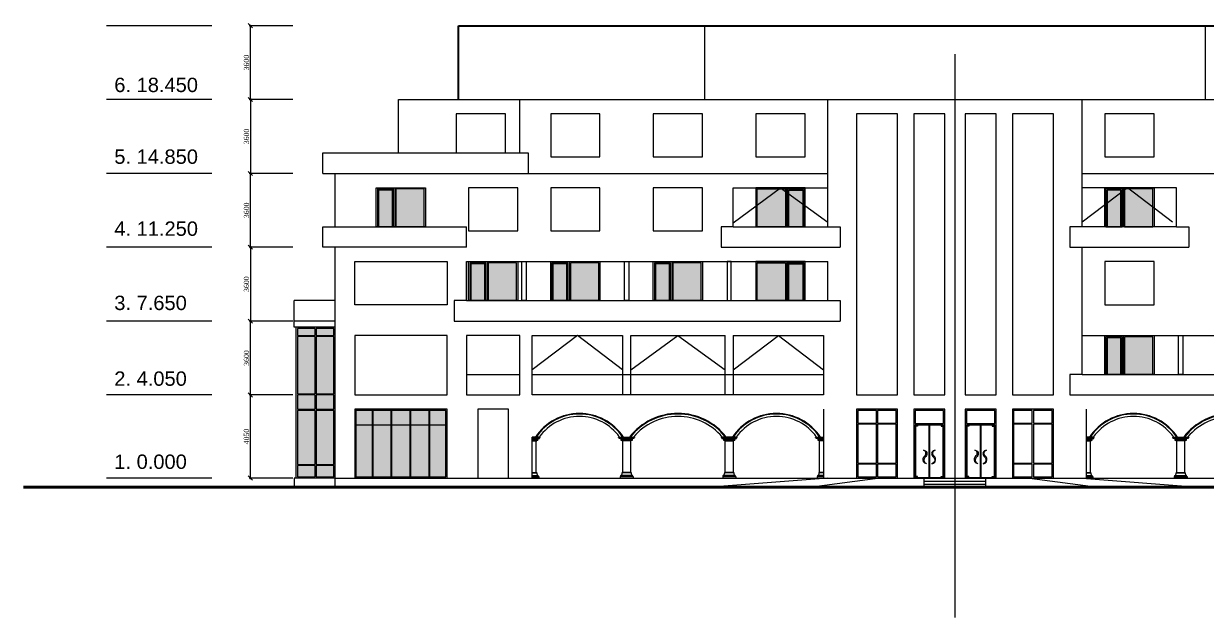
# Model space of a CAD drawing. Header units: inches. Extents: x 2870606 to 3671143, y -733551 to -473558.
# Drawn here: x 3019444 to 3077077, y -632696 to -603755 of the extents above; entities that cross this region are included whole.
import ezdxf

# ---------------------------------------------------------------- set-up
doc = ezdxf.new("R2010")
doc.units = ezdxf.units.IN
doc.header["$MEASUREMENT"] = 0
doc.layers.add('01', color=7, linetype='Continuous')
doc.styles.add('ira', font='arial.ttf', dxfattribs={"height": 3})
doc.styles.add('J~stule', font='dutch.ttf')
doc.dimstyles.new('J~style', dxfattribs={"dimscale": 100, "dimtxt": 2.5, "dimasz": 2, "dimexe": 0.55, "dimexo": 0.725, "dimtad": 1, "dimdec": 0, "dimdsep": 46, "dimtxsty": 'J~stule', "dimblk": 'OBLIQUE', "dimcen": 2, "dimdle": 0.5, "dimadec": 0, "dimazin": 0, "dimtfac": 1, "dimtdec": 0, "dimtmove": 0, "dimatfit": 3, "dimfxl": 1, "dimarcsym": 0})

# ---------------------------------------------------------------- blocks, each defined once
blk = doc.blocks.new('_Oblique')
at = {"color": 0, "linetype": 'ByBlock', "lineweight": -2}
blk.add_line((-0.5, -0.5), (0.5, 0.5), dxfattribs=at)
blk = doc.blocks.new('*D83')
at = {"color": 0, "lineweight": -2, "transparency": 16777216}
for p, q in [((3032555, -621855), (3030436, -621855)), ((3030491, -625955), (3030491, -621805)), ((3032555, -625905), (3030436, -625905))]:
    blk.add_line(p, q, dxfattribs=at)
at = {"layer": 'Defpoints', "color": 0, "lineweight": 35, "transparency": 16777216}
for p in [(3030491, -621855), (3032627, -621855), (3032627, -625905)]:
    blk.add_point(p, dxfattribs=at)
at = {"color": 0, "lineweight": -2, "transparency": 16777216, "xscale": 200, "yscale": 200, "zscale": 200}
for p, rotation in [((3030491, -621855), 90), ((3030491, -625905), 270)]:
    blk.add_blockref('_Oblique', p, dxfattribs=dict(at, rotation=rotation))
at = {"color": 0, "transparency": 16777216, "insert": (3030299, -623880), "char_height": 250, "attachment_point": 5, "rotation": 90, "style": 'J~stule'}
blk.add_mtext('4050', dxfattribs=at)
blk = doc.blocks.new('*D84')
at = {"color": 0, "lineweight": -2, "transparency": 16777216}
for p, q in [((3032555, -618255), (3030436, -618255)), ((3030491, -621905), (3030491, -618205)), ((3032555, -621855), (3030436, -621855))]:
    blk.add_line(p, q, dxfattribs=at)
at = {"layer": 'Defpoints', "color": 0, "lineweight": 35, "transparency": 16777216}
for p in [(3030491, -618255), (3032627, -618255), (3032627, -621855)]:
    blk.add_point(p, dxfattribs=at)
at = {"color": 0, "lineweight": -2, "transparency": 16777216, "xscale": 200, "yscale": 200, "zscale": 200}
for p, rotation in [((3030491, -618255), 90), ((3030491, -621855), 270)]:
    blk.add_blockref('_Oblique', p, dxfattribs=dict(at, rotation=rotation))
at = {"color": 0, "transparency": 16777216, "insert": (3030301, -620055), "char_height": 250, "attachment_point": 5, "rotation": 90, "style": 'J~stule'}
blk.add_mtext('3600', dxfattribs=at)
blk = doc.blocks.new('*D85')
at = {"color": 0, "lineweight": -2, "transparency": 16777216}
for p, q in [((3032555, -614655), (3030436, -614655)), ((3030491, -614605), (3030491, -618305)), ((3032555, -618255), (3030436, -618255))]:
    blk.add_line(p, q, dxfattribs=at)
at = {"layer": 'Defpoints', "color": 0, "lineweight": 35, "transparency": 16777216}
for p in [(3032627, -614655), (3030491, -618255), (3032627, -618255)]:
    blk.add_point(p, dxfattribs=at)
at = {"color": 0, "lineweight": -2, "transparency": 16777216, "xscale": 200, "yscale": 200, "zscale": 200}
for p, rotation in [((3030491, -614655), 90), ((3030491, -618255), 270)]:
    blk.add_blockref('_Oblique', p, dxfattribs=dict(at, rotation=rotation))
at = {"color": 0, "transparency": 16777216, "insert": (3030301, -616455), "char_height": 250, "attachment_point": 5, "rotation": 90, "style": 'J~stule'}
blk.add_mtext('3600', dxfattribs=at)
blk = doc.blocks.new('*D86')
at = {"color": 0, "lineweight": -2, "transparency": 16777216}
for p, q in [((3030491, -607405), (3030491, -611105)), ((3032555, -607455), (3030436, -607455)), ((3032555, -611055), (3030436, -611055))]:
    blk.add_line(p, q, dxfattribs=at)
at = {"layer": 'Defpoints', "color": 0, "lineweight": 35, "transparency": 16777216}
for p in [(3032627, -607455), (3030491, -611055), (3032627, -611055)]:
    blk.add_point(p, dxfattribs=at)
at = {"color": 0, "lineweight": -2, "transparency": 16777216, "xscale": 200, "yscale": 200, "zscale": 200}
for p, rotation in [((3030491, -607455), 90), ((3030491, -611055), 270)]:
    blk.add_blockref('_Oblique', p, dxfattribs=dict(at, rotation=rotation))
at = {"color": 0, "transparency": 16777216, "insert": (3030301, -609255), "char_height": 250, "attachment_point": 5, "rotation": 90, "style": 'J~stule'}
blk.add_mtext('3600', dxfattribs=at)
blk = doc.blocks.new('*D87')
at = {"color": 0, "lineweight": -2, "transparency": 16777216}
for p, q in [((3032555, -611055), (3030436, -611055)), ((3030491, -614705), (3030491, -611005)), ((3032555, -614655), (3030436, -614655))]:
    blk.add_line(p, q, dxfattribs=at)
at = {"layer": 'Defpoints', "color": 0, "lineweight": 35, "transparency": 16777216}
for p in [(3030491, -611055), (3032627, -611055), (3032627, -614655)]:
    blk.add_point(p, dxfattribs=at)
at = {"color": 0, "lineweight": -2, "transparency": 16777216, "xscale": 200, "yscale": 200, "zscale": 200}
for p, rotation in [((3030491, -611055), 90), ((3030491, -614655), 270)]:
    blk.add_blockref('_Oblique', p, dxfattribs=dict(at, rotation=rotation))
at = {"color": 0, "transparency": 16777216, "insert": (3030301, -612855), "char_height": 250, "attachment_point": 5, "rotation": 90, "style": 'J~stule'}
blk.add_mtext('3600', dxfattribs=at)
blk = doc.blocks.new('*D88')
at = {"color": 0, "lineweight": -2, "transparency": 16777216}
for p, q in [((3032555, -603855), (3030436, -603855)), ((3030491, -607505), (3030491, -603805)), ((3032555, -607455), (3030436, -607455))]:
    blk.add_line(p, q, dxfattribs=at)
at = {"layer": 'Defpoints', "color": 0, "lineweight": 35, "transparency": 16777216}
for p in [(3030491, -603855), (3032627, -603855), (3032627, -607455)]:
    blk.add_point(p, dxfattribs=at)
at = {"color": 0, "lineweight": -2, "transparency": 16777216, "xscale": 200, "yscale": 200, "zscale": 200}
for p, rotation in [((3030491, -603855), 90), ((3030491, -607455), 270)]:
    blk.add_blockref('_Oblique', p, dxfattribs=dict(at, rotation=rotation))
at = {"color": 0, "transparency": 16777216, "insert": (3030301, -605655), "char_height": 250, "attachment_point": 5, "rotation": 90, "style": 'J~stule'}
blk.add_mtext('3600', dxfattribs=at)

msp = doc.modelspace()

# ---------------------------------------------------------------- hatches: boundary and pattern name
h = msp.add_hatch(color=256)
h.set_gradient(color1=(125, 180, 197), color2=(213, 231, 236), one_color=1, tint=0.88, name='HEMISPHERICAL')
h.paths.add_polyline_path([(3037587.14, -613654.69), (3038967.14, -613654.69), (3038967.14, -611814.69), (3037587.14, -611814.69)])
h.paths.add_polyline_path([(3036737.14, -613654.69), (3037417.14, -613654.69), (3037417.14, -611864.69), (3036737.14, -611864.69)])
h = msp.add_hatch(color=256)
h.set_gradient(color1=(125, 180, 197), color2=(213, 231, 236), one_color=1, tint=0.88, name='HEMISPHERICAL')
h.paths.add_polyline_path([(3056567.14, -613654.69), (3055187.14, -613654.69), (3055187.14, -611814.69), (3056567.14, -611814.69)])
h.paths.add_polyline_path([(3057417.14, -613654.69), (3056737.14, -613654.69), (3056737.14, -611864.69), (3057417.14, -611864.69)])
h = msp.add_hatch(color=256)
h.set_gradient(color1=(125, 180, 197), color2=(213, 231, 236), one_color=1, tint=0.88, name='HEMISPHERICAL')
h.paths.add_polyline_path([(3073087.14, -613654.69), (3074467.14, -613654.69), (3074467.14, -611814.69), (3073087.14, -611814.69)])
h.paths.add_polyline_path([(3072237.14, -613654.69), (3072917.14, -613654.69), (3072917.14, -611864.69), (3072237.14, -611864.69)])
h = msp.add_hatch(color=256)
h.set_gradient(color1=(125, 180, 197), color2=(213, 231, 236), one_color=1, tint=0.88, name='HEMISPHERICAL')
h.paths.add_polyline_path([(3042087.14, -617254.69), (3043467.14, -617254.69), (3043467.14, -615414.69), (3042087.14, -615414.69)])
h.paths.add_polyline_path([(3041237.14, -617254.69), (3041917.14, -617254.69), (3041917.14, -615464.69), (3041237.14, -615464.69)])
h = msp.add_hatch(color=256)
h.set_gradient(color1=(125, 180, 197), color2=(213, 231, 236), one_color=1, tint=0.88, name='HEMISPHERICAL')
h.paths.add_polyline_path([(3046087.14, -617254.69), (3047467.14, -617254.69), (3047467.14, -615414.69), (3046087.14, -615414.69)])
h.paths.add_polyline_path([(3045237.14, -617254.69), (3045917.14, -617254.69), (3045917.14, -615464.69), (3045237.14, -615464.69)])
h = msp.add_hatch(color=256)
h.set_gradient(color1=(125, 180, 197), color2=(213, 231, 236), one_color=1, tint=0.88, name='HEMISPHERICAL')
h.paths.add_polyline_path([(3051087.14, -617254.69), (3052467.14, -617254.69), (3052467.14, -615414.69), (3051087.14, -615414.69)])
h.paths.add_polyline_path([(3050237.14, -617254.69), (3050917.14, -617254.69), (3050917.14, -615464.69), (3050237.14, -615464.69)])
h = msp.add_hatch(color=256)
h.set_gradient(color1=(125, 180, 197), color2=(213, 231, 236), one_color=1, tint=0.88, name='HEMISPHERICAL')
h.paths.add_polyline_path([(3056567.14, -617254.69), (3055187.14, -617254.69), (3055187.14, -615414.69), (3056567.14, -615414.69)])
h.paths.add_polyline_path([(3057417.14, -617254.69), (3056737.14, -617254.69), (3056737.14, -615464.69), (3057417.14, -615464.69)])
h = msp.add_hatch(color=256)
h.set_gradient(color1=(125, 180, 197), color2=(213, 231, 236), one_color=1, tint=0.88, name='HEMISPHERICAL')
h.paths.add_polyline_path([(3033652.14, -618614.69), (3032787.14, -618614.69), (3032787.14, -618954.69), (3033652.14, -618954.69)])
h.paths.add_polyline_path([(3034567.14, -618614.69), (3033702.14, -618614.69), (3033702.14, -618954.69), (3034567.14, -618954.69)])
h.paths.add_polyline_path([(3034567.14, -619004.69), (3033702.14, -619004.69), (3033702.14, -621804.69), (3034567.14, -621804.69)])
h.paths.add_polyline_path([(3033652.14, -619004.69), (3032787.14, -619004.69), (3032787.14, -621804.69), (3033652.14, -621804.69)])
h.paths.add_polyline_path([(3033652.14, -621854.69), (3032787.14, -621854.69), (3032787.14, -622554.69), (3033652.14, -622554.69)])
h.paths.add_polyline_path([(3034567.14, -621854.69), (3033702.14, -621854.69), (3033702.14, -622554.69), (3034567.14, -622554.69)])
h.paths.add_polyline_path([(3034567.14, -622604.69), (3033702.14, -622604.69), (3033702.14, -625244.69), (3034567.14, -625244.69)])
h.paths.add_polyline_path([(3033652.14, -622604.69), (3032787.14, -622604.69), (3032787.14, -625244.69), (3033652.14, -625244.69)])
h.paths.add_polyline_path([(3033652.14, -625294.69), (3032787.14, -625294.69), (3032787.14, -625844.69), (3033652.14, -625844.69)])
h.paths.add_polyline_path([(3034567.14, -625294.69), (3033702.14, -625294.69), (3033702.14, -625844.69), (3034567.14, -625844.69)])
h = msp.add_hatch(color=256)
h.set_gradient(color1=(125, 180, 197), color2=(213, 231, 236), one_color=1, tint=0.88, name='HEMISPHERICAL')
h.paths.add_polyline_path([(3073087.14, -620854.69), (3074467.14, -620854.69), (3074467.14, -619014.69), (3073087.14, -619014.69)])
h.paths.add_polyline_path([(3072237.14, -620854.69), (3072917.14, -620854.69), (3072917.14, -619064.69), (3072237.14, -619064.69)])
h = msp.add_hatch(color=256)
h.set_gradient(color1=(125, 180, 197), color2=(213, 231, 236), one_color=1, tint=0.88, name='HEMISPHERICAL')
h.paths.add_polyline_path([(3040017.14, -623334.69), (3039217.14, -623334.69), (3039217.14, -625844.69), (3040017.14, -625844.69)])
h.paths.add_polyline_path([(3040017.14, -622614.69), (3039217.14, -622614.69), (3039217.14, -623314.69), (3040017.14, -623314.69)])
h.paths.add_polyline_path([(3039197.14, -622614.69), (3038297.14, -622614.69), (3038297.14, -623314.69), (3039197.14, -623314.69)])
h.paths.add_polyline_path([(3038277.14, -622614.69), (3037377.14, -622614.69), (3037377.14, -623314.69), (3038277.14, -623314.69)])
h.paths.add_polyline_path([(3037357.14, -622614.69), (3036457.14, -622614.69), (3036457.14, -623314.69), (3037357.14, -623314.69)])
h.paths.add_polyline_path([(3036437.14, -622614.69), (3035637.14, -622614.69), (3035637.14, -623314.69), (3036437.14, -623314.69)])
h.paths.add_polyline_path([(3036437.14, -623334.69), (3035637.14, -623334.69), (3035637.14, -625844.69), (3036437.14, -625844.69)])
h.paths.add_polyline_path([(3037357.14, -623334.69), (3036457.14, -623334.69), (3036457.14, -625844.69), (3037357.14, -625844.69)])
h.paths.add_polyline_path([(3038277.14, -623334.69), (3037377.14, -623334.69), (3037377.14, -625844.69), (3038277.14, -625844.69)])
h.paths.add_polyline_path([(3039197.14, -623334.69), (3038297.14, -623334.69), (3038297.14, -625844.69), (3039197.14, -625844.69)])

# ---------------------------------------------------------------- linework, layer by layer
for p, q in [((3028616.62, -603854.69), (3023484.17, -603854.69)), ((3052627.14, -603854.69), (3077027.14, -603854.69)), ((3052627.14, -603854.69), (3052627.14, -607454.69)), ((3077027.14, -603854.69), (3077027.14, -607454.69)), ((3028616.62, -607454.69), (3023484.17, -607454.69)), ((3037707.14, -607454.69), (3089027.14, -607454.69)), ((3037707.14, -610054.69), (3037707.14, -607454.69)), ((3043627.14, -610054.69), (3043627.14, -607454.69)), ((3058627.14, -613654.69), (3058627.14, -607454.69)), ((3071027.14, -613654.69), (3071027.14, -607454.69)), ((3034027.14, -611054.69), (3034027.14, -610054.69)), ((3034027.14, -610054.69), (3044027.14, -610054.69)), ((3044027.14, -610054.69), (3044027.14, -611054.69)), ((3028616.62, -611054.69), (3023484.17, -611054.69)), ((3034027.14, -611054.69), (3058627.14, -611054.69)), ((3034627.14, -613654.69), (3034627.14, -611054.69)), ((3071027.14, -611054.69), (3095027.14, -611054.69)), ((3037527.14, -611754.69, -981.54), (3037527.14, -613654.69, 66.17)), ((3054027.14, -613654.69), (3054027.14, -611754.69)), ((3054027.14, -611754.69), (3058627.14, -611754.69)), ((3056627.14, -611754.69, -981.54), (3056627.14, -613654.69, 66.17)), ((3075627.14, -611754.69), (3071027.14, -611754.69)), ((3073027.14, -611754.69, -981.54), (3073027.14, -613654.69, 66.17)), ((3075627.14, -613654.69), (3075627.14, -611754.69)), ((3034027.14, -613654.69), (3041027.14, -613654.69)), ((3034027.14, -614654.69), (3034027.14, -613654.69)), ((3041027.14, -614654.69), (3041027.14, -613654.69)), ((3054027.14, -613654.69), (3058627.14, -613654.69)), ((3075627.14, -613654.69), (3071027.14, -613654.69)), ((3028616.62, -614654.69), (3023484.17, -614654.69)), ((3041027.14, -614654.69), (3034027.14, -614654.69)), ((3034627.14, -626354.69), (3034627.14, -614654.69)), ((3053427.14, -614654.69), (3059227.14, -614654.69)), ((3070427.14, -614654.69), (3076227.14, -614654.69)), ((3071027.14, -618954.69), (3071027.14, -614654.69)), ((3041027.14, -617254.69), (3041027.14, -615354.69)), ((3041027.14, -615354.69), (3058627.14, -615354.69)), ((3042027.14, -615354.69, -981.54), (3042027.14, -617254.69, 66.17)), ((3046027.14, -615354.69, -981.54), (3046027.14, -617254.69, 66.17)), ((3051027.14, -615354.69, -981.54), (3051027.14, -617254.69, 66.17)), ((3056627.14, -615354.69, -981.54), (3056627.14, -617254.69, 66.17)), ((3058627.14, -617254.69), (3058627.14, -615354.69)), ((3032627.14, -618554.69), (3032627.14, -617254.69)), ((3034627.14, -617254.69), (3032627.14, -617254.69)), ((3041027.14, -617254.69), (3058627.14, -617254.69)), ((3028616.62, -618254.69), (3023484.17, -618254.69)), ((3034627.14, -618254.69), (3032627.14, -618254.69)), ((3040427.14, -618254.69), (3059227.14, -618254.69)), ((3034627.14, -618554.69), (3032627.14, -618554.69)), ((3032727.14, -625904.69), (3032727.14, -618554.69)), ((3044227.14, -621854.69), (3044227.14, -618954.69)), ((3044227.14, -618954.69), (3048627.14, -618954.69)), ((3048627.14, -618954.69), (3048627.14, -621854.69)), ((3049027.14, -621854.69), (3049027.14, -618954.69)), ((3049027.14, -618954.69), (3053627.14, -618954.69)), ((3053627.14, -621854.69), (3053627.14, -618954.69)), ((3054027.14, -618954.69), (3054027.14, -621854.69)), ((3054027.14, -618954.69), (3058427.14, -618954.69)), ((3058427.14, -618954.69), (3058427.14, -621854.69)), ((3071027.14, -620854.69), (3071027.14, -618954.69)), ((3071027.14, -618954.69), (3085627.14, -618954.69)), ((3073027.14, -618954.69, -981.54), (3073027.14, -620854.69, 66.17)), ((3041027.14, -620854.69), (3043627.14, -620854.69)), ((3044227.14, -620854.69), (3058427.14, -620854.69)), ((3071027.14, -620854.69), (3085627.14, -620854.69)), ((3028616.62, -621854.69), (3023484.17, -621854.69)), ((3058427.14, -621854.69), (3044227.14, -621854.69)), ((3070427.14, -621854.69), (3086227.14, -621854.69)), ((3058427.14, -622554.69), (3058427.14, -625904.69)), ((3071227.14, -622554.69), (3071227.14, -625904.69)), ((3062917.14, -623324.69, -25.91), (3062917.14, -623304.69, -25.91)), ((3062922.14, -623324.69, -25.91), (3062922.14, -623304.69, -25.91)), ((3064232.14, -623324.69, -25.91), (3064232.14, -623304.69, -25.91)), ((3064237.14, -623324.69, -25.91), (3064237.14, -623304.69, -25.91)), ((3065417.14, -623324.69, -25.91), (3065417.14, -623304.69, -25.91)), ((3065422.14, -623324.69, -25.91), (3065422.14, -623304.69, -25.91)), ((3066732.14, -623324.69, -25.91), (3066732.14, -623304.69, -25.91)), ((3066737.14, -623324.69, -25.91), (3066737.14, -623304.69, -25.91)), ((3044227.14, -625904.69), (3044227.14, -623904.69)), ((3044616.53, -623904.69), (3044227.14, -623904.69)), ((3044227.14, -623924.69), (3044586.53, -623924.69)), ((3044227.14, -623974.69), (3044486.53, -623974.69)), ((3044227.14, -623994.69), (3044486.53, -623994.69)), ((3044227.14, -624064.79), (3044486.53, -624064.79)), ((3044227.14, -624084.79), (3044456.53, -624084.79)), ((3044427.14, -625634.83), (3044427.14, -624084.79)), ((3044456.53, -624064.79), (3044456.53, -624084.79)), ((3044486.53, -623974.69), (3044586.53, -623974.69)), ((3044486.53, -623974.69), (3044486.53, -623994.69)), ((3044586.53, -623974.69), (3044586.53, -623924.69)), ((3044586.53, -623924.69), (3044616.53, -623924.69)), ((3044616.53, -623924.69), (3044616.53, -623904.69)), ((3048437.75, -623924.69), (3048437.75, -623904.69)), ((3048437.75, -623904.69), (3049216.56, -623904.69)), ((3048467.75, -623924.69), (3048437.75, -623924.69)), ((3048467.75, -623974.69), (3048467.75, -623924.69)), ((3049186.56, -623924.69), (3048467.75, -623924.69)), ((3048567.75, -623974.69), (3048467.75, -623974.69)), ((3049086.56, -623974.69), (3048567.75, -623974.69)), ((3048567.75, -623974.69), (3048567.75, -623994.69)), ((3049086.56, -623994.69), (3048567.75, -623994.69)), ((3049086.56, -624064.79), (3048567.75, -624064.79)), ((3048597.75, -624064.79), (3048597.75, -624084.79)), ((3049056.56, -624084.79), (3048597.75, -624084.79)), ((3048627.14, -624084.79), (3048627.14, -625634.83)), ((3049027.14, -625634.83), (3049027.14, -624084.79)), ((3049056.56, -624064.79), (3049056.56, -624084.79)), ((3049186.56, -623974.69), (3049086.56, -623974.69)), ((3049086.56, -623974.69), (3049086.56, -623994.69)), ((3049216.56, -623924.69), (3049186.56, -623924.69)), ((3049186.56, -623924.69), (3049186.56, -623974.69)), ((3049216.56, -623904.69), (3049216.56, -623924.69)), ((3054216.53, -623904.69), (3053437.72, -623904.69)), ((3053437.72, -623904.69), (3053437.72, -623924.69)), ((3053437.72, -623924.69), (3053467.72, -623924.69)), ((3053467.72, -623924.69), (3053467.72, -623974.69)), ((3053467.72, -623924.69), (3054186.53, -623924.69)), ((3053467.72, -623974.69), (3053567.72, -623974.69)), ((3053567.72, -623974.69), (3054086.53, -623974.69)), ((3053567.72, -623974.69), (3053567.72, -623994.69)), ((3053567.72, -623994.69), (3054086.53, -623994.69)), ((3053567.72, -624064.79), (3054086.53, -624064.79)), ((3053597.72, -624064.79), (3053597.72, -624084.79)), ((3053597.72, -624084.79), (3054056.53, -624084.79)), ((3053627.14, -625634.83), (3053627.14, -624084.79)), ((3054027.14, -624084.79), (3054027.14, -625634.83)), ((3054056.53, -624064.79), (3054056.53, -624084.79)), ((3054086.53, -623974.69), (3054186.53, -623974.69)), ((3054086.53, -623974.69), (3054086.53, -623994.69)), ((3054186.53, -623974.69), (3054186.53, -623924.69)), ((3054186.53, -623924.69), (3054216.53, -623924.69)), ((3054216.53, -623924.69), (3054216.53, -623904.69)), ((3058037.75, -623924.69), (3058037.75, -623904.69)), ((3058037.75, -623904.69), (3058427.14, -623904.69)), ((3058067.75, -623924.69), (3058037.75, -623924.69)), ((3058067.75, -623974.69), (3058067.75, -623924.69)), ((3058427.14, -623924.69), (3058067.75, -623924.69)), ((3058167.75, -623974.69), (3058067.75, -623974.69)), ((3058427.14, -623974.69), (3058167.75, -623974.69)), ((3058167.75, -623974.69), (3058167.75, -623994.69)), ((3058427.14, -623994.69), (3058167.75, -623994.69)), ((3058427.14, -624064.79), (3058167.75, -624064.79)), ((3058197.75, -624064.79), (3058197.75, -624084.79)), ((3058427.14, -624084.79), (3058197.75, -624084.79)), ((3058227.14, -625634.83), (3058227.14, -624084.79)), ((3071616.53, -623904.69), (3071227.14, -623904.69)), ((3071227.14, -623924.69), (3071586.53, -623924.69)), ((3071227.14, -623974.69), (3071486.53, -623974.69)), ((3071227.14, -623994.69), (3071486.53, -623994.69)), ((3071227.14, -624064.79), (3071486.53, -624064.79)), ((3071227.14, -624084.79), (3071456.53, -624084.79)), ((3071427.14, -625634.83), (3071427.14, -624084.79)), ((3071456.53, -624064.79), (3071456.53, -624084.79)), ((3071486.53, -623974.69), (3071586.53, -623974.69)), ((3071486.53, -623974.69), (3071486.53, -623994.69)), ((3071586.53, -623974.69), (3071586.53, -623924.69)), ((3071586.53, -623924.69), (3071616.53, -623924.69)), ((3071616.53, -623924.69), (3071616.53, -623904.69)), ((3075437.75, -623924.69), (3075437.75, -623904.69)), ((3075437.75, -623904.69), (3076216.56, -623904.69)), ((3075467.75, -623924.69), (3075437.75, -623924.69)), ((3075467.75, -623974.69), (3075467.75, -623924.69)), ((3076186.56, -623924.69), (3075467.75, -623924.69)), ((3075567.75, -623974.69), (3075467.75, -623974.69)), ((3076086.56, -623974.69), (3075567.75, -623974.69)), ((3075567.75, -623974.69), (3075567.75, -623994.69)), ((3076086.56, -623994.69), (3075567.75, -623994.69)), ((3076086.56, -624064.79), (3075567.75, -624064.79)), ((3075597.75, -624064.79), (3075597.75, -624084.79)), ((3076056.56, -624084.79), (3075597.75, -624084.79)), ((3075627.14, -624084.79), (3075627.14, -625634.83)), ((3076027.14, -625634.83), (3076027.14, -624084.79)), ((3076056.56, -624064.79), (3076056.56, -624084.79)), ((3076186.56, -623974.69), (3076086.56, -623974.69)), ((3076086.56, -623974.69), (3076086.56, -623994.69)), ((3076216.56, -623924.69), (3076186.56, -623924.69)), ((3076186.56, -623924.69), (3076186.56, -623974.69)), ((3076216.56, -623904.69), (3076216.56, -623924.69)), ((3044227.14, -625634.83), (3044447.14, -625634.83)), ((3044227.14, -625654.83), (3044447.14, -625654.83)), ((3044227.14, -625784.83), (3044516.53, -625784.83)), ((3044227.14, -625834.83), (3044546.53, -625834.83)), ((3044227.14, -625844.83), (3044546.53, -625844.83)), ((3044447.14, -625654.83), (3044447.14, -625634.83)), ((3044516.53, -625834.83), (3044516.53, -625784.83)), ((3044546.53, -625834.83), (3044546.53, -625904.69)), ((3048507.75, -625834.83), (3048507.75, -625904.69)), ((3049146.56, -625834.83), (3048507.75, -625834.83)), ((3049146.56, -625844.83), (3048507.75, -625844.83)), ((3048537.75, -625834.83), (3048537.75, -625784.83)), ((3049116.56, -625784.83), (3048537.75, -625784.83)), ((3049047.17, -625634.83), (3048607.14, -625634.83)), ((3048607.14, -625654.83), (3048607.14, -625634.83)), ((3049047.17, -625654.83), (3048607.14, -625654.83)), ((3049047.17, -625634.83), (3049047.17, -625654.83)), ((3049116.56, -625834.83), (3049116.56, -625784.83)), ((3049146.56, -625834.83), (3049146.56, -625904.69)), ((3053507.75, -625834.83), (3053507.75, -625904.69)), ((3054146.56, -625834.83), (3053507.75, -625834.83)), ((3054146.56, -625844.83), (3053507.75, -625844.83)), ((3053537.75, -625834.83), (3053537.75, -625784.83)), ((3054116.56, -625784.83), (3053537.75, -625784.83)), ((3054047.17, -625634.83), (3053607.14, -625634.83)), ((3053607.14, -625654.83), (3053607.14, -625634.83)), ((3054047.17, -625654.83), (3053607.14, -625654.83)), ((3054047.17, -625634.83), (3054047.17, -625654.83)), ((3054116.56, -625834.83), (3054116.56, -625784.83)), ((3054146.56, -625834.83), (3054146.56, -625904.69)), ((3058107.75, -625834.83), (3058107.75, -625904.69)), ((3058427.14, -625834.83), (3058107.75, -625834.83)), ((3058427.14, -625844.83), (3058107.75, -625844.83)), ((3058137.75, -625834.83), (3058137.75, -625784.83)), ((3058427.14, -625784.83), (3058137.75, -625784.83)), ((3058427.14, -625634.83), (3058207.14, -625634.83)), ((3058207.14, -625654.83), (3058207.14, -625634.83)), ((3058427.14, -625654.83), (3058207.14, -625654.83)), ((3062917.14, -625884.69), (3062917.14, -625904.69)), ((3062922.14, -625884.69), (3062922.14, -625904.69)), ((3064232.14, -625884.69), (3064232.14, -625904.69)), ((3064237.14, -625884.69), (3064237.14, -625904.69)), ((3065417.14, -625884.69), (3065417.14, -625904.69)), ((3065422.14, -625884.69), (3065422.14, -625904.69)), ((3066732.14, -625884.69), (3066732.14, -625904.69)), ((3066737.14, -625884.69), (3066737.14, -625904.69)), ((3071227.14, -625634.83), (3071447.14, -625634.83)), ((3071227.14, -625654.83), (3071447.14, -625654.83)), ((3071227.14, -625784.83), (3071516.53, -625784.83)), ((3071227.14, -625834.83), (3071546.53, -625834.83)), ((3071227.14, -625844.83), (3071546.53, -625844.83)), ((3071447.14, -625654.83), (3071447.14, -625634.83)), ((3071516.53, -625834.83), (3071516.53, -625784.83)), ((3071546.53, -625834.83), (3071546.53, -625904.69)), ((3075507.72, -625834.83), (3075507.72, -625904.69)), ((3075507.72, -625834.83), (3076146.53, -625834.83)), ((3075507.72, -625844.83), (3076146.53, -625844.83)), ((3075537.72, -625834.83), (3075537.72, -625784.83)), ((3075537.72, -625784.83), (3076116.53, -625784.83)), ((3075607.11, -625634.83), (3076047.14, -625634.83)), ((3075607.11, -625634.83), (3075607.11, -625654.83)), ((3075607.11, -625654.83), (3076047.14, -625654.83)), ((3076047.14, -625654.83), (3076047.14, -625634.83)), ((3076116.53, -625834.83), (3076116.53, -625784.83)), ((3076146.53, -625834.83), (3076146.53, -625904.69)), ((3028616.62, -625904.69), (3023484.17, -625904.69)), ((3034627.14, -625904.69), (3032627.14, -625904.69)), ((3032627.14, -625904.69), (3032627.14, -626354.69)), ((3034627.14, -625904.69), (3095027.14, -625904.69)), ((3058627.14, -625904.69), (3052936.63, -626354.69)), ((3061189.89, -625904.69), (3057851.54, -626354.69)), ((3063327.14, -626354.69), (3063327.14, -625904.69)), ((3063327.14, -626054.69), (3066327.14, -626054.69)), ((3063327.14, -626204.69), (3066327.14, -626204.69)), ((3066327.14, -626354.69), (3066327.14, -625904.69)), ((3068464.39, -625904.69), (3071802.74, -626354.69)), ((3071027.14, -625904.69), (3076717.65, -626354.69))]:
    msp.add_line(p, q)
at = {"color": 1, "lineweight": 35}
for p, q in [((3040627.14, -607454.69), (3040627.14, -603854.69)), ((3040627.14, -603854.69), (3089027.14, -603854.69))]:
    msp.add_line(p, q, dxfattribs=at)
at = {"color": 1}
msp.add_line((3064827.14, -605235.78), (3064827.14, -632695.63), dxfattribs=at)
at = {"elevation": -6.53}
msp.add_lwpolyline([(3042927.14, -608154.69), (3040527.14, -608154.69), (3040527.14, -610054.69), (3042927.14, -610054.69)], close=True, dxfattribs=at)
for points in [[(3047527.14, -608154.69), (3045127.14, -608154.69), (3045127.14, -610254.69), (3047527.14, -610254.69)], [(3052527.14, -608154.69), (3050127.14, -608154.69), (3050127.14, -610254.69), (3052527.14, -610254.69)], [(3057527.14, -608154.69), (3055127.14, -608154.69), (3055127.14, -610254.69), (3057527.14, -610254.69)], [(3062027.14, -608154.69), (3060027.14, -608154.69), (3060027.14, -621854.69), (3062027.14, -621854.69)], [(3064327.14, -608154.69), (3062827.14, -608154.69), (3062827.14, -621854.69), (3064327.14, -621854.69)], [(3066827.14, -608154.69), (3065327.14, -608154.69), (3065327.14, -621854.69), (3066827.14, -621854.69)], [(3069627.14, -608154.69), (3067627.14, -608154.69), (3067627.14, -621854.69), (3069627.14, -621854.69)], [(3074527.14, -608154.69), (3072127.14, -608154.69), (3072127.14, -610254.69), (3074527.14, -610254.69)], [(3036627.14, -611754.69), (3039027.14, -611754.69), (3039027.14, -613654.69), (3036627.14, -613654.69)], [(3037467.14, -611814.69), (3036687.14, -611814.69), (3036687.14, -613654.69), (3037467.14, -613654.69)], [(3037417.14, -611864.69), (3036737.14, -611864.69), (3036737.14, -613654.69), (3037417.14, -613654.69)], [(3038967.14, -611814.69), (3037587.14, -611814.69), (3037587.14, -613654.69), (3038967.14, -613654.69)], [(3043527.14, -611754.69), (3041127.14, -611754.69), (3041127.14, -613854.69), (3043527.14, -613854.69)], [(3047527.14, -611754.69), (3045127.14, -611754.69), (3045127.14, -613854.69), (3047527.14, -613854.69)], [(3052527.14, -611754.69), (3050127.14, -611754.69), (3050127.14, -613854.69), (3052527.14, -613854.69)], [(3057527.14, -611754.69), (3055127.14, -611754.69), (3055127.14, -613654.69), (3057527.14, -613654.69)], [(3055187.14, -611814.69), (3056567.14, -611814.69), (3056567.14, -613654.69), (3055187.14, -613654.69)], [(3056687.14, -611814.69), (3057467.14, -611814.69), (3057467.14, -613654.69), (3056687.14, -613654.69)], [(3056737.14, -611864.69), (3057417.14, -611864.69), (3057417.14, -613654.69), (3056737.14, -613654.69)], [(3072127.14, -611754.69), (3074527.14, -611754.69), (3074527.14, -613654.69), (3072127.14, -613654.69)], [(3072967.14, -611814.69), (3072187.14, -611814.69), (3072187.14, -613654.69), (3072967.14, -613654.69)], [(3072917.14, -611864.69), (3072237.14, -611864.69), (3072237.14, -613654.69), (3072917.14, -613654.69)], [(3074467.14, -611814.69), (3073087.14, -611814.69), (3073087.14, -613654.69), (3074467.14, -613654.69)], [(3035577.14, -615354.69), (3040077.14, -615354.69), (3040077.14, -617454.69), (3035577.14, -617454.69)], [(3041127.14, -615354.69), (3043527.14, -615354.69), (3043527.14, -617254.69), (3041127.14, -617254.69)], [(3041967.14, -615414.69), (3041187.14, -615414.69), (3041187.14, -617254.69), (3041967.14, -617254.69)], [(3041917.14, -615464.69), (3041237.14, -615464.69), (3041237.14, -617254.69), (3041917.14, -617254.69)], [(3043467.14, -615414.69), (3042087.14, -615414.69), (3042087.14, -617254.69), (3043467.14, -617254.69)], [(3043727.14, -615354.69), (3043927.14, -615354.69), (3043927.14, -617254.69), (3043727.14, -617254.69)], [(3045127.14, -615354.69), (3047527.14, -615354.69), (3047527.14, -617254.69), (3045127.14, -617254.69)], [(3045967.14, -615414.69), (3045187.14, -615414.69), (3045187.14, -617254.69), (3045967.14, -617254.69)], [(3045917.14, -615464.69), (3045237.14, -615464.69), (3045237.14, -617254.69), (3045917.14, -617254.69)], [(3047467.14, -615414.69), (3046087.14, -615414.69), (3046087.14, -617254.69), (3047467.14, -617254.69)], [(3048727.14, -615354.69), (3048927.14, -615354.69), (3048927.14, -617254.69), (3048727.14, -617254.69)], [(3050127.14, -615354.69), (3052527.14, -615354.69), (3052527.14, -617254.69), (3050127.14, -617254.69)], [(3050967.14, -615414.69), (3050187.14, -615414.69), (3050187.14, -617254.69), (3050967.14, -617254.69)], [(3050917.14, -615464.69), (3050237.14, -615464.69), (3050237.14, -617254.69), (3050917.14, -617254.69)], [(3052467.14, -615414.69), (3051087.14, -615414.69), (3051087.14, -617254.69), (3052467.14, -617254.69)], [(3053727.14, -617254.69), (3053927.14, -617254.69), (3053927.14, -615354.69), (3053727.14, -615354.69)], [(3057527.14, -615354.69), (3055127.14, -615354.69), (3055127.14, -617254.69), (3057527.14, -617254.69)], [(3055187.14, -615414.69), (3056567.14, -615414.69), (3056567.14, -617254.69), (3055187.14, -617254.69)], [(3056687.14, -615414.69), (3057467.14, -615414.69), (3057467.14, -617254.69), (3056687.14, -617254.69)], [(3056737.14, -615464.69), (3057417.14, -615464.69), (3057417.14, -617254.69), (3056737.14, -617254.69)], [(3072127.14, -617454.69), (3074527.14, -617454.69), (3074527.14, -615354.69), (3072127.14, -615354.69)], [(3033652.14, -618614.69), (3032787.14, -618614.69), (3032787.14, -618954.69), (3033652.14, -618954.69)], [(3034567.14, -618614.69), (3033702.14, -618614.69), (3033702.14, -618954.69), (3034567.14, -618954.69)], [(3040077.14, -618954.69), (3035577.14, -618954.69), (3035577.14, -621854.69), (3040077.14, -621854.69)], [(3043627.14, -618954.69), (3041027.14, -618954.69), (3041027.14, -621854.69), (3043627.14, -621854.69)], [(3072127.14, -618954.69), (3074527.14, -618954.69), (3074527.14, -620854.69), (3072127.14, -620854.69)], [(3075727.14, -618954.69), (3075927.14, -618954.69), (3075927.14, -620854.69), (3075727.14, -620854.69)], [(3033652.14, -619004.69), (3032787.14, -619004.69), (3032787.14, -621804.69), (3033652.14, -621804.69)], [(3034567.14, -619004.69), (3033702.14, -619004.69), (3033702.14, -621804.69), (3034567.14, -621804.69)], [(3072967.14, -619014.69), (3072187.14, -619014.69), (3072187.14, -620854.69), (3072967.14, -620854.69)], [(3072917.14, -619064.69), (3072237.14, -619064.69), (3072237.14, -620854.69), (3072917.14, -620854.69)], [(3074467.14, -619014.69), (3073087.14, -619014.69), (3073087.14, -620854.69), (3074467.14, -620854.69)], [(3033652.14, -621854.69), (3032787.14, -621854.69), (3032787.14, -622554.69), (3033652.14, -622554.69)], [(3034567.14, -621854.69), (3033702.14, -621854.69), (3033702.14, -622554.69), (3034567.14, -622554.69)], [(3033652.14, -622604.69), (3032787.14, -622604.69), (3032787.14, -625244.69), (3033652.14, -625244.69)], [(3034567.14, -622604.69), (3033702.14, -622604.69), (3033702.14, -625244.69), (3034567.14, -625244.69)], [(3040077.14, -622554.69), (3035577.14, -622554.69), (3035577.14, -625904.69), (3040077.14, -625904.69)], [(3036437.14, -622614.69), (3035637.14, -622614.69), (3035637.14, -623314.69), (3036437.14, -623314.69)], [(3037357.14, -622614.69), (3036457.14, -622614.69), (3036457.14, -623314.69), (3037357.14, -623314.69)], [(3038277.14, -622614.69), (3037377.14, -622614.69), (3037377.14, -623314.69), (3038277.14, -623314.69)], [(3039197.14, -622614.69), (3038297.14, -622614.69), (3038297.14, -623314.69), (3039197.14, -623314.69)], [(3040017.14, -622614.69), (3039217.14, -622614.69), (3039217.14, -623314.69), (3040017.14, -623314.69)], [(3043077.14, -622554.69), (3041577.14, -622554.69), (3041577.14, -625904.69), (3043077.14, -625904.69)], [(3062027.14, -622554.69), (3060027.14, -622554.69), (3060027.14, -625904.69), (3062027.14, -625904.69)], [(3060997.14, -622614.69), (3060087.14, -622614.69), (3060087.14, -623224.69), (3060997.14, -623224.69)], [(3061967.14, -622614.69), (3061057.14, -622614.69), (3061057.14, -623224.69), (3061967.14, -623224.69)], [(3064327.14, -622554.69), (3062827.14, -622554.69), (3062827.14, -625904.69), (3064327.14, -625904.69)], [(3064267.14, -622614.69), (3062887.14, -622614.69), (3062887.14, -623244.69), (3064267.14, -623244.69)], [(3066827.14, -622554.69), (3065327.14, -622554.69), (3065327.14, -625904.69), (3066827.14, -625904.69)], [(3066767.14, -622614.69), (3065387.14, -622614.69), (3065387.14, -623244.69), (3066767.14, -623244.69)], [(3069627.14, -622554.69), (3067627.14, -622554.69), (3067627.14, -625904.69), (3069627.14, -625904.69)], [(3068597.14, -622614.69), (3067687.14, -622614.69), (3067687.14, -623224.69), (3068597.14, -623224.69)], [(3069567.14, -622614.69), (3068657.14, -622614.69), (3068657.14, -623224.69), (3069567.14, -623224.69)], [(3036437.14, -623334.69), (3035637.14, -623334.69), (3035637.14, -625844.69), (3036437.14, -625844.69)], [(3037357.14, -623334.69), (3036457.14, -623334.69), (3036457.14, -625844.69), (3037357.14, -625844.69)], [(3038277.14, -623334.69), (3037377.14, -623334.69), (3037377.14, -625844.69), (3038277.14, -625844.69)], [(3039197.14, -623334.69), (3038297.14, -623334.69), (3038297.14, -625844.69), (3039197.14, -625844.69)], [(3040017.14, -623334.69), (3039217.14, -623334.69), (3039217.14, -625844.69), (3040017.14, -625844.69)], [(3060997.14, -623284.69), (3060087.14, -623284.69), (3060087.14, -625174.69), (3060997.14, -625174.69)], [(3061967.14, -623284.69), (3061057.14, -623284.69), (3061057.14, -625174.69), (3061967.14, -625174.69)], [(3062887.14, -623304.69), (3064267.14, -623304.69), (3064267.14, -625904.69), (3062887.14, -625904.69)], [(3064267.14, -623304.69), (3062887.14, -623304.69), (3062887.14, -625904.69), (3064267.14, -625904.69)], [(3063567.14, -623324.69), (3062907.14, -623324.69), (3062907.14, -625884.69), (3063567.14, -625884.69)], [(3062907.14, -623324.69), (3063007.14, -623324.69), (3063007.14, -623374.69), (3062907.14, -623374.69)], [(3064247.14, -623324.69), (3063587.14, -623324.69), (3063587.14, -625884.69), (3064247.14, -625884.69)], [(3064247.14, -623324.69), (3064147.14, -623324.69), (3064147.14, -623374.69), (3064247.14, -623374.69)], [(3065387.14, -623304.69), (3066767.14, -623304.69), (3066767.14, -625904.69), (3065387.14, -625904.69)], [(3066767.14, -623304.69), (3065387.14, -623304.69), (3065387.14, -625904.69), (3066767.14, -625904.69)], [(3066067.14, -623324.69), (3065407.14, -623324.69), (3065407.14, -625884.69), (3066067.14, -625884.69)], [(3065407.14, -623324.69), (3065507.14, -623324.69), (3065507.14, -623374.69), (3065407.14, -623374.69)], [(3066747.14, -623324.69), (3066087.14, -623324.69), (3066087.14, -625884.69), (3066747.14, -625884.69)], [(3066747.14, -623324.69), (3066647.14, -623324.69), (3066647.14, -623374.69), (3066747.14, -623374.69)], [(3068597.14, -623284.69), (3067687.14, -623284.69), (3067687.14, -625174.69), (3068597.14, -625174.69)], [(3069567.14, -623284.69), (3068657.14, -623284.69), (3068657.14, -625174.69), (3069567.14, -625174.69)], [(3033652.14, -625294.69), (3032787.14, -625294.69), (3032787.14, -625844.69), (3033652.14, -625844.69)], [(3034567.14, -625294.69), (3033702.14, -625294.69), (3033702.14, -625844.69), (3034567.14, -625844.69)], [(3060997.14, -625234.69), (3060087.14, -625234.69), (3060087.14, -625844.69), (3060997.14, -625844.69)], [(3061967.14, -625234.69), (3061057.14, -625234.69), (3061057.14, -625844.69), (3061967.14, -625844.69)], [(3068597.14, -625234.69), (3067687.14, -625234.69), (3067687.14, -625844.69), (3068597.14, -625844.69)], [(3069567.14, -625234.69), (3068657.14, -625234.69), (3068657.14, -625844.69), (3069567.14, -625844.69)], [(3062907.14, -625884.69), (3063007.14, -625884.69), (3063007.14, -625834.69), (3062907.14, -625834.69)], [(3064247.14, -625884.69), (3064147.14, -625884.69), (3064147.14, -625834.69), (3064247.14, -625834.69)], [(3065407.14, -625884.69), (3065507.14, -625884.69), (3065507.14, -625834.69), (3065407.14, -625834.69)], [(3066747.14, -625884.69), (3066647.14, -625884.69), (3066647.14, -625834.69), (3066747.14, -625834.69)]]:
    msp.add_lwpolyline(points, close=True)
for points in [[(3054027.14, -613458.12), (3056327.14, -611754.69), (3058627.14, -613429.69)], [(3075427.14, -613429.69), (3073227.14, -611754.69), (3071027.14, -613429.69)], [(3054027.14, -613654.69), (3053427.14, -613654.69), (3053427.14, -614654.69)], [(3058627.14, -613654.69), (3059227.14, -613654.69), (3059227.14, -614654.69)], [(3071027.14, -613654.69), (3070427.14, -613654.69), (3070427.14, -614654.69)], [(3075627.14, -613654.69), (3076227.14, -613654.69), (3076227.14, -614654.69)], [(3041027.14, -617254.69), (3040427.14, -617254.69), (3040427.14, -618254.69)], [(3058627.14, -617254.69), (3059227.14, -617254.69), (3059227.14, -618254.69)], [(3048627.14, -620629.69), (3046427.14, -618954.69), (3044227.14, -620629.69)], [(3049027.14, -620629.69), (3051327.14, -618954.69), (3053627.14, -620629.69)], [(3054027.14, -620629.69), (3056227.14, -618954.69), (3058427.14, -620629.69)], [(3071027.14, -620854.69), (3070427.14, -620854.69), (3070427.14, -621854.69)]]:
    msp.add_lwpolyline(points)
for points in [[(3063368.25, -624805.86, 0.61019063), (3063287.74, -624549.7, -0.70632428), (3063404.42, -624850.53, 0.365969), (3063331.88, -625098.79, 0.16043798), (3063447.39, -625204.95, -0.21183151), (3063295.43, -625108.89, -0.03890506), (3063293.91, -625106.18, -0.35191003)], [(3063786.03, -624805.86, -0.61019063), (3063866.54, -624549.7, 0.70632428), (3063749.86, -624850.53, -0.365969), (3063822.4, -625098.79, -0.16043798), (3063706.89, -625204.95, 0.21183151), (3063858.85, -625108.89, 0.03890506), (3063860.37, -625106.18, 0.35191003)], [(3065868.25, -624805.86, 0.61019063), (3065787.74, -624549.7, -0.70632428), (3065904.42, -624850.53, 0.365969), (3065831.88, -625098.79, 0.16043798), (3065947.39, -625204.95, -0.21183151), (3065795.43, -625108.89, -0.03890506), (3065793.91, -625106.18, -0.35191003)], [(3066286.03, -624805.86, -0.61019063), (3066366.54, -624549.7, 0.70632428), (3066249.86, -624850.53, -0.365969), (3066322.4, -625098.79, -0.16043798), (3066206.89, -625204.95, 0.21183151), (3066358.85, -625108.89, 0.03890506), (3066360.37, -625106.18, 0.35191003)]]:
    msp.add_lwpolyline(points, format="xyb", close=True)
at = {"lineweight": 50}
msp.add_lwpolyline([(3019444.49, -626354.69), (3095027.14, -626354.69), (3097977.14, -626204.69), (3107869.55, -626204.69)], dxfattribs=at)
for centre in [(3062928.64, -623349.69, -25.91), (3062957.14, -623349.69, -25.91), (3062984.28, -623349.69, -25.91), (3064170, -623349.69, -25.91), (3064197.14, -623349.69, -25.91), (3064225.64, -623349.69, -25.91), (3065428.64, -623349.69, -25.91), (3065457.14, -623349.69, -25.91), (3065484.28, -623349.69, -25.91), (3066670, -623349.69, -25.91), (3066697.14, -623349.69, -25.91), (3066725.64, -623349.69, -25.91), (3062928.64, -625859.69), (3062957.14, -625859.69), (3062984.28, -625859.69), (3064170, -625859.69), (3064197.14, -625859.69), (3064225.64, -625859.69), (3065428.64, -625859.69), (3065457.14, -625859.69), (3065484.28, -625859.69), (3066670, -625859.69), (3066697.14, -625859.69), (3066725.64, -625859.69)]:
    msp.add_circle(centre, 5)
for centre, radius, start, end in [((3046527.13, -625326.65), 2571.96, 33.5641827, 146.4358173), ((3046527.13, -625326.65), 2541.96, 34.0140156, 145.9859844), ((3046527.13, -625326.65), 2421.96, 35.9523215, 144.0476785), ((3051327.14, -625738.74), 2984.05, 37.924187, 142.075813), ((3051327.14, -625738.74), 2954.05, 38.3789656, 141.6210344), ((3051327.14, -625738.74), 2834.05, 40.3269611, 139.6730389), ((3056127.15, -625326.65), 2571.96, 33.5641827, 146.4358173), ((3056127.15, -625326.65), 2541.96, 34.0140156, 145.9859844), ((3056127.15, -625326.65), 2421.96, 35.9523215, 144.0476785), ((3073527.13, -625326.65), 2571.96, 33.5641827, 146.4358173), ((3073527.13, -625326.65), 2541.96, 34.0140156, 145.9859844), ((3073527.13, -625326.65), 2421.96, 35.9523215, 144.0476785), ((3078327.14, -625738.74), 2984.05, 37.924187, 142.075813), ((3078327.14, -625738.74), 2954.05, 38.3789656, 141.6210344), ((3078327.14, -625738.74), 2834.05, 40.3269611, 139.6730389), ((3044478.17, -624029.74), 36.04, 283.4243602, 76.5756397), ((3048576.11, -624029.74), 36.04, 103.4243602, 256.5756398), ((3049078.19, -624029.74), 36.04, 283.4243602, 76.5756398), ((3053576.09, -624029.74), 36.04, 103.4243603, 256.5756398), ((3054078.17, -624029.74), 36.04, 283.4243602, 76.5756397), ((3058176.11, -624029.74), 36.04, 103.4243603, 256.5756398), ((3071478.17, -624029.74), 36.04, 283.4243602, 76.5756397), ((3075576.11, -624029.74), 36.04, 103.4243603, 256.5756398), ((3076078.19, -624029.74), 36.04, 283.4243602, 76.5756397), ((3044604.26, -625654.47), 157.12, 180.127971, 236.0584096), ((3048450.02, -625654.47), 157.12, 303.9415904, 359.872029), ((3049204.29, -625654.47), 157.12, 180.127971, 236.0584096), ((3053450.02, -625654.47), 157.12, 303.9415904, 359.872029), ((3054204.29, -625654.47), 157.12, 180.127971, 236.0584096), ((3058050.02, -625654.47), 157.12, 303.9415904, 359.872029), ((3071604.26, -625654.47), 157.12, 180.127971, 236.0584096), ((3075449.99, -625654.47), 157.12, 303.9415904, 359.872029), ((3076204.26, -625654.47), 157.12, 180.127971, 236.0584096)]:
    msp.add_arc(centre, radius, start, end)

# ---------------------------------------------------------------- texts
at = {"style": 'ira'}
msp.add_text('5. 14.850', height=700, dxfattribs=at).set_placement((3023861.52, -610587.86))
at = {"layer": '01', "lineweight": 20, "style": 'ira'}
for s, p in [('6. 18.450', (3023861.52, -607090.68)), ('4. 11.250', (3023861.52, -614097.82)), ('3. 7.650', (3023861.52, -617716.44)), ('2. 4.050', (3023861.52, -621407.91)), ('1. 0.000', (3023861.52, -625457.91))]:
    msp.add_text(s, height=700, dxfattribs=at).set_placement(p)

# ---------------------------------------------------------------- dimensions: what is measured, and where the dimension line sits
for base, p1, p2, angle, picture, middle in [((3030491.23, -603854.69), (3032627.14, -607454.69), (3032627.14, -603854.69), 90, '*D88', (3030301.21, -605654.69)), ((3030491.23, -611054.69), (3032627.14, -607454.69), (3032627.14, -611054.69), 270, '*D86', (3030301.21, -609254.69)), ((3030491.23, -611054.69), (3032627.14, -614654.69), (3032627.14, -611054.69), 90, '*D87', (3030301.21, -612854.69)), ((3030491.23, -618254.69), (3032627.14, -614654.69), (3032627.14, -618254.69), 270, '*D85', (3030301.21, -616454.69)), ((3030491.23, -618254.69), (3032627.14, -621854.69), (3032627.14, -618254.69), 90, '*D84', (3030301.21, -620054.69)), ((3030491.23, -621854.69), (3032627.14, -625904.69), (3032627.14, -621854.69), 90, '*D83', (3030298.53, -623879.69))]:
    dim = msp.add_linear_dim(base=base, p1=p1, p2=p2, angle=angle, dimstyle='J~style', override={"dimdec": 1, "dimtdec": 1})
    dim.commit()
    dim.dimension.update_dxf_attribs({"geometry": picture, "text_midpoint": middle})

doc.saveas('drawing.dxf')
